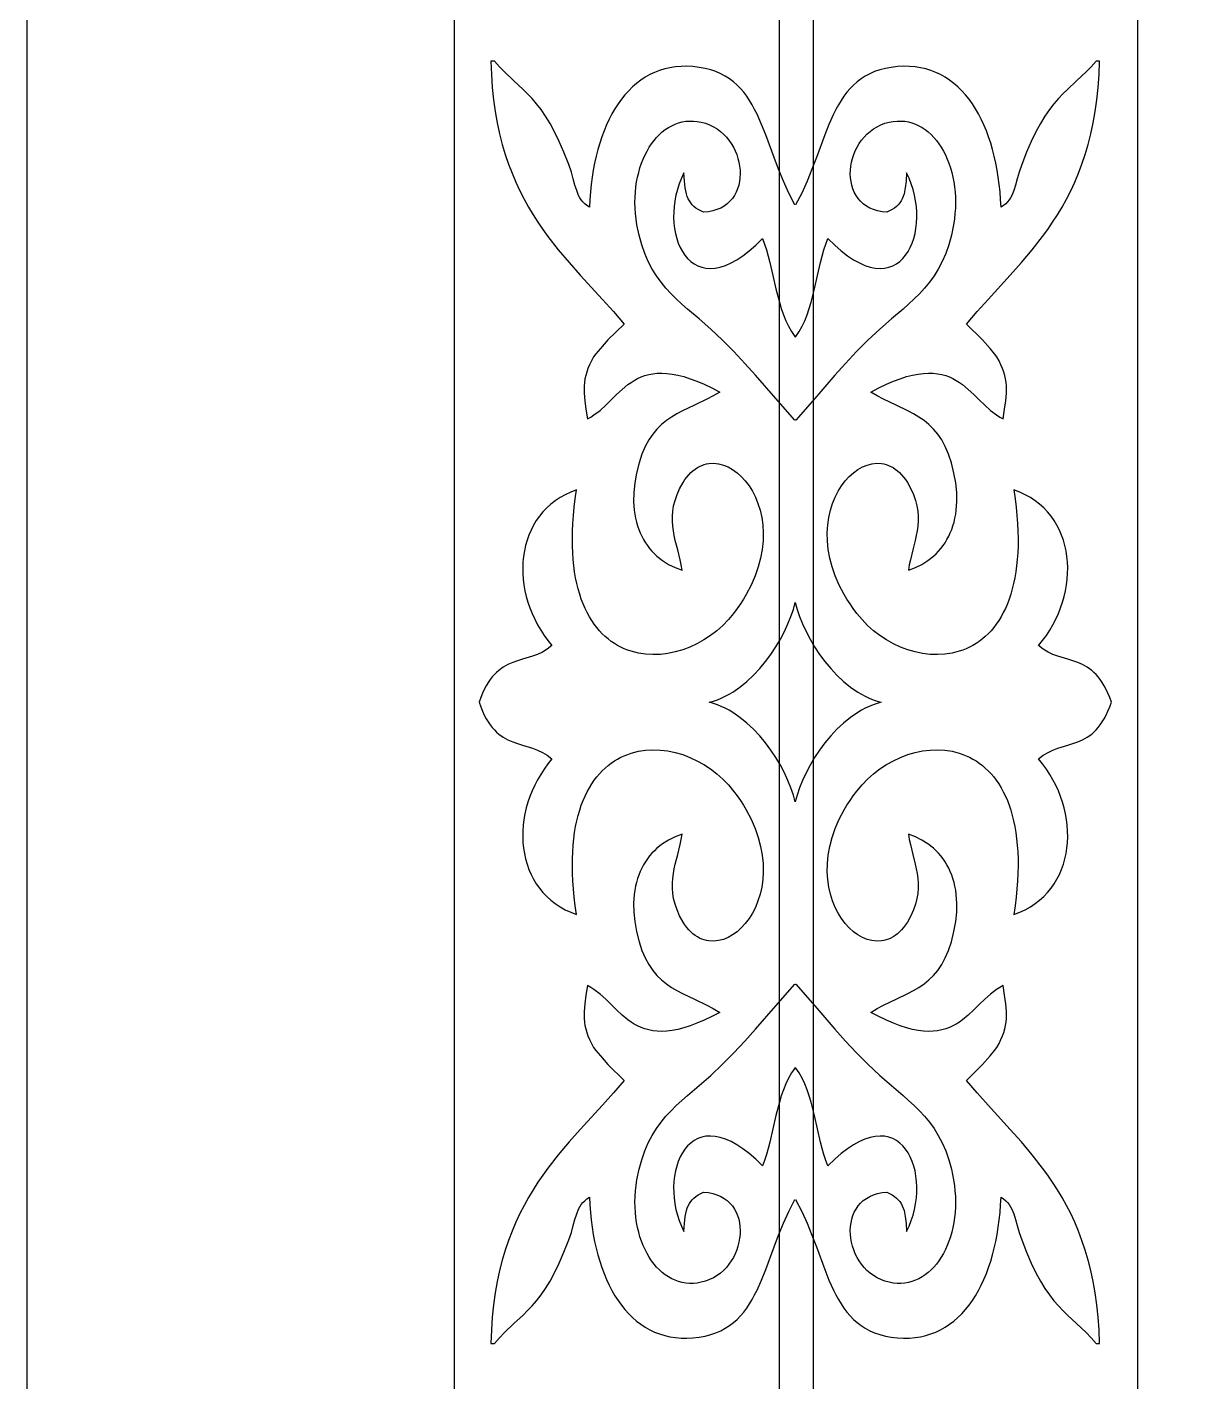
# Model space of a CAD drawing. Header units: metres. Extents: x -269 to 2726, y -36 to 1548.
# Drawn here: x 542.7 to 611, y 105.8 to 185 of the extents above; entities that cross this region are included whole.
import ezdxf

# ---------------------------------------------------------------- set-up
doc = ezdxf.new("R2010")
doc.units = ezdxf.units.M
doc.layers.add('Page1', color=7, linetype='CONTINUOUS')

msp = doc.modelspace()

# ---------------------------------------------------------------- linework, layer by layer
at = {"layer": 'Page1'}
for points in [[(542.713089, 554.020053), (712.713089, 554.020053), (712.713089, 54.020053), (542.713089, 54.020053), (542.713089, 554.020053)], [(586.713074, 79.02005), (567.713074, 79.02005), (567.713074, 212.02005), (567.713074, 212.02005), (586.713074, 212.02005), (586.713074, 79.02005)], [(607.713074, 79.02005), (607.713074, 212.02005), (607.713074, 212.02005), (588.713074, 212.02005), (588.713074, 79.02005), (607.713074, 79.02005)], [(606.160095, 145.52005), (606.062012, 145.79303), (605.959595, 146.043579), (605.853088, 146.272858), (605.742676, 146.48201), (605.62854, 146.672195), (605.510986, 146.844543), (605.390076, 147.000229), (605.266113, 147.140381), (605.139282, 147.266159), (605.009766, 147.378723), (604.74353, 147.568787), (604.469055, 147.719757), (604.188049, 147.840851), (603.902039, 147.941284), (603.612732, 148.030243), (603.030762, 148.210556), (602.741394, 148.320328), (602.455261, 148.45546), (602.174011, 148.625122), (601.899292, 148.838562), (601.899292, 148.838562), (602.135376, 149.129486), (602.354248, 149.429474), (602.555847, 149.737579), (602.740051, 150.052841), (602.906799, 150.374329), (603.055969, 150.70108), (603.187439, 151.03215), (603.301208, 151.366592), (603.397095, 151.703461), (603.475037, 152.041779), (603.534912, 152.38063), (603.57666, 152.719055), (603.60022, 153.056091), (603.605408, 153.390793), (603.592163, 153.722229), (603.560425, 154.049438), (603.510071, 154.371475), (603.440979, 154.687378), (603.353088, 154.996201), (603.246338, 155.297012), (603.120544, 155.588837), (602.975647, 155.870743), (602.811584, 156.141785), (602.628235, 156.401001), (602.425537, 156.647446), (602.203369, 156.880157), (601.961609, 157.098206), (601.700134, 157.300644), (601.418945, 157.486511), (601.11792, 157.654846), (600.796936, 157.804718), (600.455933, 157.935181), (600.455933, 157.935181), (600.529175, 157.4216), (600.588806, 156.924011), (600.635193, 156.442261), (600.668579, 155.976181), (600.689331, 155.52562), (600.697754, 155.090408), (600.694214, 154.67041), (600.679016, 154.265442), (600.652466, 153.875351), (600.614929, 153.5), (600.56665, 153.139206), (600.508057, 152.792831), (600.439453, 152.460709), (600.361084, 152.14267), (600.273376, 151.838577), (600.176636, 151.548248), (600.071106, 151.271561), (599.957214, 151.008316), (599.835205, 150.758377), (599.705444, 150.521576), (599.568298, 150.297775), (599.424011, 150.086792), (599.272949, 149.888489), (599.115479, 149.702698), (598.951843, 149.529266), (598.78241, 149.368011), (598.607483, 149.218811), (598.427429, 149.081497), (598.242615, 148.955887), (598.053223, 148.841858), (597.85968, 148.739227), (597.662292, 148.647842), (597.461426, 148.567551), (597.257324, 148.498184), (596.84082, 148.391632), (596.415527, 148.326904), (595.983887, 148.302734), (595.548645, 148.317871), (595.112305, 148.371048), (594.677612, 148.460999), (594.247009, 148.586456), (593.823181, 148.74617), (593.408691, 148.938843), (593.006226, 149.163239), (592.618347, 149.418091), (592.24762, 149.702118), (591.896667, 150.014069), (591.568176, 150.352661), (591.264648, 150.71666), (591.264648, 150.71666), (591.057861, 150.994278), (590.865723, 151.27121), (590.687988, 151.547241), (590.524353, 151.822128), (590.238037, 152.367691), (590.00415, 152.906143), (589.82019, 153.435745), (589.683655, 153.954742), (589.591919, 154.46138), (589.542542, 154.953934), (589.532837, 155.430649), (589.560425, 155.889771), (589.622559, 156.329575), (589.716919, 156.748291), (589.840759, 157.14418), (589.991638, 157.515503), (590.167053, 157.860519), (590.364319, 158.177475), (590.580994, 158.464615), (590.814514, 158.7202), (591.062378, 158.942505), (591.321899, 159.129745), (591.590698, 159.280212), (591.86615, 159.392136), (592.145691, 159.463776), (592.426758, 159.493378), (592.706909, 159.479218), (592.845825, 159.455185), (592.983521, 159.41954), (593.11969, 159.372086), (593.254089, 159.312592), (593.386292, 159.24086), (593.515991, 159.156647), (593.642944, 159.059738), (593.766785, 158.949936), (593.887146, 158.826996), (594.003845, 158.69072), (594.116394, 158.540863), (594.224609, 158.377243), (594.426636, 158.007782), (594.426636, 158.007782), (594.578308, 157.660233), (594.692993, 157.327393), (594.774048, 157.007523), (594.824768, 156.698883), (594.848511, 156.399765), (594.848572, 156.108414), (594.828308, 155.82309), (594.791077, 155.542068), (594.740112, 155.263611), (594.678833, 154.985977), (594.538452, 154.426239), (594.396545, 153.848969), (594.333374, 153.549423), (594.279724, 153.240295), (594.279724, 153.240295), (594.687256, 153.391846), (595.069275, 153.579727), (595.424011, 153.80307), (595.749878, 154.060989), (595.901489, 154.202621), (596.045227, 154.35257), (596.180908, 154.510712), (596.308289, 154.676941), (596.427185, 154.851151), (596.537415, 155.033218), (596.638733, 155.223038), (596.730957, 155.420486), (596.813782, 155.625488), (596.887146, 155.837891), (596.950745, 156.057602), (597.004395, 156.2845), (597.047913, 156.518494), (597.081055, 156.75946), (597.115356, 157.261871), (597.105591, 157.790833), (597.050232, 158.345474), (596.947449, 158.924881), (596.795654, 159.528198), (596.795654, 159.528198), (596.630066, 160.030533), (596.441589, 160.472946), (596.231323, 160.861298), (596.00061, 161.201462), (595.75061, 161.499298), (595.482483, 161.760681), (595.197571, 161.991501), (594.896973, 162.197601), (594.581909, 162.384857), (594.253723, 162.559158), (593.562439, 162.892319), (592.833008, 163.24408), (592.456909, 163.441605), (592.074951, 163.661377), (592.074951, 163.661377), (592.547241, 163.906158), (592.992676, 164.116959), (593.412415, 164.295288), (593.807678, 164.442657), (594.179688, 164.560562), (594.529663, 164.650482), (594.858765, 164.713959), (595.168213, 164.752441), (595.459229, 164.767471), (595.732971, 164.760529), (595.990662, 164.733124), (596.233521, 164.686752), (596.462769, 164.62291), (596.679504, 164.543091), (596.885071, 164.448822), (597.080566, 164.341568), (597.267212, 164.222855), (597.446228, 164.094177), (597.786194, 163.812927), (598.110046, 163.509796), (598.427368, 163.196808), (598.747864, 162.885956), (599.081055, 162.589249), (599.436646, 162.318665), (599.625793, 162.19693), (599.824219, 162.086227), (599.824219, 162.086227), (599.913513, 162.652924), (599.980469, 163.153656), (600.016968, 163.605179), (600.014893, 164.024261), (599.996826, 164.226868), (599.966064, 164.427643), (599.921631, 164.628677), (599.862488, 164.832077), (599.787537, 165.039932), (599.695923, 165.254333), (599.586487, 165.477371), (599.458252, 165.711151), (599.458252, 165.711151), (599.322205, 165.888062), (599.062256, 166.202423), (598.61853, 166.715576), (598.61853, 166.715576), (597.67511, 167.635742), (597.67511, 167.635742), (598.298523, 168.364929), (598.93927, 169.078888), (600.24231, 170.500748), (600.889404, 171.228439), (601.523438, 171.980515), (602.13678, 172.766876), (602.43335, 173.175995), (602.721863, 173.597397), (603.001404, 174.032333), (603.270996, 174.48201), (603.529785, 174.947693), (603.776672, 175.430603), (604.010803, 175.931976), (604.231262, 176.453064), (604.437012, 176.995102), (604.627136, 177.559311), (604.800659, 178.146942), (604.956665, 178.759232), (605.094238, 179.397415), (605.212341, 180.062729), (605.310059, 180.756409), (605.386475, 181.479706), (605.440613, 182.233841), (605.471497, 183.02005), (605.471497, 183.02005), (605.260559, 183.02005), (605.260559, 183.02005), (604.967224, 182.688629), (604.680847, 182.390289), (604.125488, 181.859146), (603.587463, 181.359192), (603.322693, 181.099854), (603.059631, 180.823029), (602.797363, 180.520279), (602.535034, 180.183197), (602.271729, 179.803329), (602.006531, 179.372284), (601.738647, 178.881592), (601.467163, 178.322861), (601.191223, 177.687637), (600.909851, 176.967499), (600.909851, 176.967499), (600.76001, 176.524445), (600.64502, 176.125595), (600.547363, 175.767487), (600.449463, 175.446671), (600.333679, 175.159714), (600.26355, 175.027847), (600.182434, 174.903137), (600.088013, 174.785172), (599.978149, 174.673523), (599.850586, 174.567734), (599.703186, 174.467392), (599.703186, 174.467392), (599.679382, 174.917938), (599.644592, 175.361282), (599.598877, 175.796875), (599.542358, 176.224213), (599.474915, 176.642761), (599.396667, 177.051971), (599.307617, 177.451355), (599.207825, 177.840347), (599.097229, 178.218445), (598.975952, 178.585098), (598.843933, 178.939819), (598.701294, 179.282043), (598.547974, 179.611267), (598.384094, 179.926941), (598.209595, 180.228561), (598.024536, 180.515579), (597.828918, 180.787491), (597.622803, 181.043762), (597.406189, 181.283844), (597.179138, 181.507233), (596.941711, 181.713409), (596.693787, 181.90181), (596.435547, 182.071945), (596.166931, 182.223282), (595.888, 182.35527), (595.598816, 182.467392), (595.299316, 182.559143), (594.989563, 182.629974), (594.669617, 182.679352), (594.339478, 182.706772), (593.999207, 182.7117), (593.648743, 182.693588), (593.648743, 182.693588), (593.278503, 182.650772), (592.931763, 182.586945), (592.607422, 182.502853), (592.30426, 182.399231), (592.021179, 182.276825), (591.756897, 182.136398), (591.510376, 181.978683), (591.280396, 181.804428), (591.065735, 181.614395), (590.865295, 181.409302), (590.677856, 181.189911), (590.502319, 180.95697), (590.337463, 180.711227), (590.182068, 180.453415), (590.035095, 180.184296), (589.895325, 179.904617), (589.632568, 179.316528), (589.384583, 178.695129), (588.895386, 177.376282), (588.635559, 176.690781), (588.352966, 175.99585), (588.038452, 175.29747), (587.682556, 174.601608), (587.682556, 174.601608), (587.660095, 174.641769), (587.637634, 174.601608), (587.637634, 174.601608), (587.281738, 175.29747), (586.967163, 175.99585), (586.684631, 176.690781), (586.424744, 177.376282), (585.935608, 178.695129), (585.687561, 179.316528), (585.424866, 179.904617), (585.285095, 180.184296), (585.138062, 180.453415), (584.982727, 180.711227), (584.817871, 180.95697), (584.642334, 181.189911), (584.454895, 181.409302), (584.254456, 181.614395), (584.039795, 181.804428), (583.809814, 181.978683), (583.563232, 182.136398), (583.299011, 182.276825), (583.01593, 182.399231), (582.712769, 182.502853), (582.388428, 182.586945), (582.041687, 182.650772), (581.671448, 182.693588), (581.671448, 182.693588), (581.320984, 182.7117), (580.980713, 182.706772), (580.650574, 182.679352), (580.330627, 182.629974), (580.020874, 182.559143), (579.721375, 182.467392), (579.432129, 182.35527), (579.153198, 182.223282), (578.884644, 182.071945), (578.626343, 181.90181), (578.378479, 181.713409), (578.140991, 181.507233), (577.91394, 181.283844), (577.697388, 181.043762), (577.491272, 180.787491), (577.295654, 180.515579), (577.110596, 180.228561), (576.936096, 179.926941), (576.772217, 179.611267), (576.618896, 179.282043), (576.476257, 178.939819), (576.344238, 178.585098), (576.222961, 178.218445), (576.112366, 177.840347), (576.012573, 177.451355), (575.923523, 177.051971), (575.845276, 176.642761), (575.777832, 176.224213), (575.721252, 175.796875), (575.675598, 175.361282), (575.640808, 174.917938), (575.616943, 174.467392), (575.616943, 174.467392), (575.469604, 174.567734), (575.342041, 174.673523), (575.232178, 174.785172), (575.137756, 174.903137), (575.05658, 175.027847), (574.986511, 175.159714), (574.870728, 175.446671), (574.772766, 175.767487), (574.67511, 176.125595), (574.560181, 176.524445), (574.410278, 176.967499), (574.410278, 176.967499), (574.128967, 177.687637), (573.852966, 178.322861), (573.581482, 178.881592), (573.313599, 179.372284), (573.048462, 179.803329), (572.785156, 180.183197), (572.522827, 180.520279), (572.260559, 180.823029), (571.997498, 181.099854), (571.732727, 181.359192), (571.194641, 181.859146), (570.639282, 182.390289), (570.352966, 182.688629), (570.059631, 183.02005), (570.059631, 183.02005), (569.848694, 183.02005), (569.848694, 183.02005), (569.879578, 182.233841), (569.933716, 181.479706), (570.010132, 180.756409), (570.107849, 180.062729), (570.225952, 179.397415), (570.363464, 178.759232), (570.519531, 178.146942), (570.693054, 177.559311), (570.883179, 176.995102), (571.088928, 176.453064), (571.309326, 175.931976), (571.543518, 175.430603), (571.790405, 174.947693), (572.049194, 174.48201), (572.318787, 174.032333), (572.598328, 173.597397), (572.886841, 173.175995), (573.183411, 172.766876), (573.796753, 171.980515), (574.430786, 171.228439), (575.077881, 170.500748), (576.38092, 169.078888), (577.021667, 168.364929), (577.645081, 167.635742), (577.645081, 167.635742), (576.70166, 166.715576), (576.70166, 166.715576), (576.257935, 166.202423), (575.997986, 165.888062), (575.861877, 165.711151), (575.861877, 165.711151), (575.733704, 165.477371), (575.624268, 165.254333), (575.532593, 165.039932), (575.457703, 164.832077), (575.39856, 164.628677), (575.354065, 164.427643), (575.323364, 164.226868), (575.305298, 164.024261), (575.303223, 163.605179), (575.339722, 163.153656), (575.406677, 162.652924), (575.495972, 162.086227), (575.495972, 162.086227), (575.694336, 162.19693), (575.883545, 162.318665), (576.239075, 162.589249), (576.572327, 162.885956), (576.892822, 163.196808), (577.210144, 163.509796), (577.533997, 163.812927), (577.873962, 164.094177), (578.052979, 164.222855), (578.239624, 164.341568), (578.43512, 164.448822), (578.640625, 164.543091), (578.857422, 164.62291), (579.086609, 164.686752), (579.329468, 164.733124), (579.587158, 164.760529), (579.860962, 164.767471), (580.151917, 164.752441), (580.461365, 164.713959), (580.790527, 164.650482), (581.140442, 164.560562), (581.512512, 164.442657), (581.907776, 164.295288), (582.327515, 164.116959), (582.772949, 163.906158), (583.245178, 163.661377), (583.245178, 163.661377), (582.86322, 163.441605), (582.487183, 163.24408), (581.75769, 162.892319), (581.066467, 162.559158), (580.73822, 162.384857), (580.423218, 162.197601), (580.12262, 161.991501), (579.837646, 161.760681), (579.56958, 161.499298), (579.31958, 161.201462), (579.088806, 160.861298), (578.878601, 160.472946), (578.690063, 160.030533), (578.524536, 159.528198), (578.524536, 159.528198), (578.372742, 158.924881), (578.269958, 158.345474), (578.214539, 157.790833), (578.204834, 157.261871), (578.239136, 156.75946), (578.272278, 156.518494), (578.315735, 156.2845), (578.369385, 156.057602), (578.433044, 155.837891), (578.506348, 155.625488), (578.589233, 155.420486), (578.681458, 155.223038), (578.782776, 155.033218), (578.893005, 154.851151), (579.011902, 154.676941), (579.139282, 154.510712), (579.274963, 154.35257), (579.418701, 154.202621), (579.570251, 154.060989), (579.896118, 153.80307), (580.250916, 153.579727), (580.632935, 153.391846), (581.040405, 153.240295), (581.040405, 153.240295), (580.986816, 153.549423), (580.923645, 153.848969), (580.781738, 154.426239), (580.641357, 154.985977), (580.580078, 155.263611), (580.529114, 155.542068), (580.491821, 155.82309), (580.471558, 156.108414), (580.47168, 156.399765), (580.495422, 156.698883), (580.546143, 157.007523), (580.627197, 157.327393), (580.741882, 157.660233), (580.893555, 158.007782), (580.893555, 158.007782), (581.09552, 158.377243), (581.203735, 158.540863), (581.316345, 158.69072), (581.432983, 158.826996), (581.553406, 158.949936), (581.677246, 159.059738), (581.804199, 159.156647), (581.933899, 159.24086), (582.066101, 159.312592), (582.200439, 159.372086), (582.33667, 159.41954), (582.474365, 159.455185), (582.613281, 159.479218), (582.893372, 159.493378), (583.1745, 159.463776), (583.454041, 159.392136), (583.729492, 159.280212), (583.99823, 159.129745), (584.257813, 158.942505), (584.505615, 158.7202), (584.739136, 158.464615), (584.955872, 158.177475), (585.153137, 157.860519), (585.328491, 157.515503), (585.479431, 157.14418), (585.603271, 156.748291), (585.697571, 156.329575), (585.759766, 155.889771), (585.787292, 155.430649), (585.777649, 154.953934), (585.72821, 154.46138), (585.636536, 153.954742), (585.499939, 153.435745), (585.31604, 152.906143), (585.082153, 152.367691), (584.795837, 151.822128), (584.632141, 151.547241), (584.454468, 151.27121), (584.262329, 150.994278), (584.055542, 150.71666), (584.055542, 150.71666), (583.752014, 150.352661), (583.423462, 150.014069), (583.072571, 149.702118), (582.701843, 149.418091), (582.313965, 149.163239), (581.911499, 148.938843), (581.497009, 148.74617), (581.073181, 148.586456), (580.642578, 148.460999), (580.207825, 148.371048), (579.771545, 148.317871), (579.336304, 148.302734), (578.904663, 148.326904), (578.479309, 148.391632), (578.062866, 148.498184), (577.858765, 148.567551), (577.657898, 148.647842), (577.46051, 148.739227), (577.266968, 148.841858), (577.077576, 148.955887), (576.8927, 149.081497), (576.712646, 149.218811), (576.537781, 149.368011), (576.368347, 149.529266), (576.204712, 149.702698), (576.047241, 149.888489), (575.896179, 150.086792), (575.751892, 150.297775), (575.614746, 150.521576), (575.484985, 150.758377), (575.362976, 151.008316), (575.249084, 151.271561), (575.143555, 151.548248), (575.046814, 151.838577), (574.959045, 152.14267), (574.880737, 152.460709), (574.812073, 152.792831), (574.753479, 153.139206), (574.705261, 153.5), (574.667725, 153.875351), (574.641174, 154.265442), (574.625977, 154.67041), (574.622375, 155.090408), (574.630859, 155.52562), (574.651611, 155.976181), (574.684998, 156.442261), (574.731323, 156.924011), (574.791016, 157.4216), (574.864258, 157.935181), (574.864258, 157.935181), (574.523193, 157.804718), (574.202209, 157.654846), (573.901184, 157.486511), (573.619995, 157.300644), (573.358582, 157.098206), (573.116821, 156.880157), (572.894653, 156.647446), (572.691895, 156.401001), (572.508606, 156.141785), (572.344543, 155.870743), (572.199646, 155.588837), (572.073853, 155.297012), (571.967102, 154.996201), (571.879211, 154.687378), (571.81012, 154.371475), (571.759766, 154.049438), (571.728027, 153.722229), (571.714783, 153.390793), (571.719971, 153.056091), (571.743469, 152.719055), (571.785217, 152.38063), (571.845154, 152.041779), (571.923096, 151.703461), (572.018982, 151.366592), (572.132751, 151.03215), (572.264221, 150.70108), (572.413391, 150.374329), (572.580139, 150.052841), (572.764343, 149.737579), (572.965942, 149.429474), (573.184814, 149.129486), (573.420837, 148.838562), (573.420837, 148.838562), (573.146118, 148.625122), (572.864929, 148.45546), (572.578796, 148.320328), (572.289429, 148.210556), (571.707458, 148.030243), (571.418152, 147.941284), (571.132141, 147.840851), (570.851135, 147.719757), (570.57666, 147.568787), (570.310425, 147.378723), (570.180908, 147.266159), (570.054077, 147.140381), (569.930115, 147.000229), (569.809204, 146.844543), (569.691589, 146.672195), (569.577515, 146.48201), (569.467102, 146.272858), (569.360596, 146.043579), (569.258179, 145.79303), (569.160095, 145.52005), (569.160095, 145.52005), (569.258179, 145.24707), (569.360596, 144.996521), (569.467102, 144.767242), (569.577515, 144.55809), (569.691589, 144.36792), (569.809204, 144.195572), (569.930115, 144.039886), (570.054077, 143.899734), (570.180908, 143.773941), (570.310425, 143.661392), (570.57666, 143.471329), (570.851135, 143.320358), (571.132141, 143.199249), (571.418152, 143.098831), (571.707458, 143.009872), (572.289429, 142.829544), (572.578796, 142.719772), (572.864929, 142.584656), (573.146118, 142.414978), (573.420837, 142.201553), (573.420837, 142.201553), (573.184814, 141.910629), (572.965942, 141.610641), (572.764343, 141.302536), (572.580139, 140.987259), (572.413391, 140.665771), (572.264221, 140.33902), (572.132751, 140.00795), (572.018982, 139.673508), (571.923096, 139.336655), (571.845154, 138.998322), (571.785217, 138.659485), (571.743469, 138.32106), (571.719971, 137.984024), (571.714783, 137.649307), (571.728027, 137.317871), (571.759766, 136.990662), (571.81012, 136.66864), (571.879211, 136.352737), (571.967102, 136.0439), (572.073853, 135.743103), (572.199646, 135.451263), (572.344543, 135.169357), (572.508606, 134.898315), (572.691895, 134.639114), (572.894653, 134.39267), (573.116821, 134.159943), (573.358582, 133.941895), (573.619995, 133.739471), (573.901184, 133.553604), (574.202209, 133.385254), (574.523193, 133.235382), (574.864258, 133.104919), (574.864258, 133.104919), (574.791016, 133.6185), (574.731323, 134.116089), (574.684998, 134.597839), (574.651611, 135.063919), (574.630859, 135.514496), (574.622375, 135.949692), (574.625977, 136.369705), (574.641174, 136.774673), (574.667725, 137.164749), (574.705261, 137.5401), (574.753479, 137.900894), (574.812073, 138.247269), (574.880737, 138.579391), (574.959045, 138.89743), (575.046814, 139.201523), (575.143555, 139.491852), (575.249084, 139.768555), (575.362976, 140.031799), (575.484985, 140.281738), (575.614746, 140.518524), (575.751892, 140.742325), (575.896179, 140.953308), (576.047241, 141.151611), (576.204712, 141.337402), (576.368347, 141.510849), (576.537781, 141.672089), (576.712646, 141.821289), (576.8927, 141.958618), (577.077576, 142.084213), (577.266968, 142.198257), (577.46051, 142.300888), (577.657898, 142.392273), (577.858765, 142.472565), (578.062866, 142.541916), (578.479309, 142.648483), (578.904663, 142.713211), (579.336304, 142.737366), (579.771545, 142.722229), (580.207825, 142.669052), (580.642578, 142.579102), (581.073181, 142.453644), (581.497009, 142.293945), (581.911499, 142.101257), (582.313965, 141.876862), (582.701843, 141.622025), (583.072571, 141.337997), (583.423462, 141.026047), (583.752014, 140.687439), (584.055542, 140.323441), (584.055542, 140.323441), (584.262329, 140.045822), (584.454468, 139.768906), (584.632141, 139.492874), (584.795837, 139.217972), (585.082153, 138.672409), (585.31604, 138.133957), (585.499939, 137.60437), (585.636536, 137.085373), (585.72821, 136.57872), (585.777649, 136.086166), (585.787292, 135.609467), (585.759766, 135.15033), (585.697571, 134.710541), (585.603271, 134.291824), (585.479431, 133.89592), (585.328491, 133.524597), (585.153137, 133.179581), (584.955872, 132.86264), (584.739136, 132.5755), (584.505615, 132.319901), (584.257813, 132.09761), (583.99823, 131.910355), (583.729492, 131.759903), (583.454041, 131.64798), (583.1745, 131.57634), (582.893372, 131.546722), (582.613281, 131.560883), (582.474365, 131.58493), (582.33667, 131.62056), (582.200439, 131.668015), (582.066101, 131.727509), (581.933899, 131.799255), (581.804199, 131.883469), (581.677246, 131.980362), (581.553406, 132.090179), (581.432983, 132.21312), (581.316345, 132.349396), (581.203735, 132.499237), (581.09552, 132.662857), (580.893555, 133.032318), (580.893555, 133.032318), (580.741882, 133.379883), (580.627197, 133.712723), (580.546143, 134.032593), (580.495422, 134.341217), (580.47168, 134.640335), (580.471558, 134.931686), (580.491821, 135.21701), (580.529114, 135.498032), (580.580078, 135.776505), (580.641357, 136.054138), (580.781738, 136.613876), (580.923645, 137.191132), (580.986816, 137.490677), (581.040405, 137.79982), (581.040405, 137.79982), (580.632935, 137.64827), (580.250916, 137.460373), (579.896118, 137.23703), (579.570251, 136.979126), (579.418701, 136.837479), (579.274963, 136.687531), (579.139282, 136.529388), (579.011902, 136.363159), (578.893005, 136.188965), (578.782776, 136.006897), (578.681458, 135.817078), (578.589233, 135.619614), (578.506348, 135.414627), (578.433044, 135.202225), (578.369385, 134.982513), (578.315735, 134.7556), (578.272278, 134.521606), (578.239136, 134.28064), (578.204834, 133.778229), (578.214539, 133.249268), (578.269958, 132.694626), (578.372742, 132.115219), (578.524536, 131.511917), (578.524536, 131.511917), (578.690063, 131.009567), (578.878601, 130.567154), (579.088806, 130.178802), (579.31958, 129.838654), (579.56958, 129.540802), (579.837646, 129.279419), (580.12262, 129.048615), (580.423218, 128.842514), (580.73822, 128.655243), (581.066467, 128.480957), (581.75769, 128.147781), (582.487183, 127.796028), (582.86322, 127.598511), (583.245178, 127.378731), (583.245178, 127.378731), (582.772949, 127.133957), (582.327515, 126.923149), (581.907776, 126.74482), (581.512512, 126.59745), (581.140442, 126.479553), (580.790527, 126.389618), (580.461365, 126.326157), (580.151917, 126.287659), (579.860962, 126.272636), (579.587158, 126.279572), (579.329468, 126.306984), (579.086609, 126.353355), (578.857422, 126.417198), (578.640625, 126.497009), (578.43512, 126.591293), (578.239624, 126.698532), (578.052979, 126.817245), (577.873962, 126.945923), (577.533997, 127.22718), (577.210144, 127.530304), (576.892822, 127.843292), (576.572327, 128.154144), (576.239075, 128.450867), (575.883545, 128.721451), (575.694336, 128.843185), (575.495972, 128.953888), (575.495972, 128.953888), (575.406677, 128.387192), (575.339722, 127.886459), (575.303223, 127.434929), (575.305298, 127.015854), (575.323364, 126.813248), (575.354065, 126.612473), (575.39856, 126.41143), (575.457703, 126.208031), (575.532593, 126.000175), (575.624268, 125.785774), (575.733704, 125.562729), (575.861877, 125.328949), (575.861877, 125.328949), (575.997986, 125.152046), (576.257935, 124.837677), (576.70166, 124.324532), (576.70166, 124.324532), (577.645081, 123.404366), (577.645081, 123.404366), (577.021667, 122.675186), (576.38092, 121.96122), (575.077881, 120.539368), (574.430786, 119.811668), (573.796753, 119.059593), (573.183411, 118.273239), (572.886841, 117.864113), (572.598328, 117.442703), (572.318787, 117.007782), (572.049194, 116.558098), (571.790405, 116.092415), (571.543518, 115.609505), (571.309326, 115.108131), (571.088928, 114.587044), (570.883179, 114.045013), (570.693054, 113.480797), (570.519531, 112.893166), (570.363464, 112.280876), (570.225952, 111.642693), (570.107849, 110.977379), (570.010132, 110.283699), (569.933716, 109.560402), (569.879578, 108.806267), (569.848694, 108.02005), (569.848694, 108.02005), (570.059631, 108.02005), (570.059631, 108.02005), (570.352966, 108.351479), (570.639282, 108.649818), (571.194641, 109.180962), (571.732727, 109.680908), (571.997498, 109.940254), (572.260559, 110.217087), (572.522827, 110.519829), (572.785156, 110.856911), (573.048462, 111.236771), (573.313599, 111.667824), (573.581482, 112.158508), (573.852966, 112.717247), (574.128967, 113.35247), (574.410278, 114.072609), (574.410278, 114.072609), (574.560181, 114.515656), (574.67511, 114.914513), (574.772766, 115.272621), (574.870728, 115.59343), (574.986511, 115.880394), (575.05658, 116.012268), (575.137756, 116.136963), (575.232178, 116.254929), (575.342041, 116.366592), (575.469604, 116.472382), (575.616943, 116.572723), (575.616943, 116.572723), (575.640808, 116.122169), (575.675598, 115.678825), (575.721252, 115.243225), (575.777832, 114.815895), (575.845276, 114.397354), (575.923523, 113.988136), (576.012573, 113.58876), (576.112366, 113.199768), (576.222961, 112.821671), (576.344238, 112.455002), (576.476257, 112.100296), (576.618896, 111.758064), (576.772217, 111.428848), (576.936096, 111.113167), (577.110596, 110.811554), (577.295654, 110.524529), (577.491272, 110.252617), (577.697388, 109.996353), (577.91394, 109.756264), (578.140991, 109.532867), (578.378479, 109.326706), (578.626343, 109.13829), (578.884644, 108.968155), (579.153198, 108.816833), (579.432129, 108.684837), (579.721375, 108.572708), (580.020874, 108.480965), (580.330627, 108.410133), (580.650574, 108.360748), (580.980713, 108.333336), (581.320984, 108.328415), (581.671448, 108.346512), (581.671448, 108.346512), (582.041687, 108.389328), (582.388428, 108.453156), (582.712769, 108.537254), (583.01593, 108.640877), (583.299011, 108.763275), (583.563232, 108.903709), (583.809814, 109.061424), (584.039795, 109.235672), (584.254456, 109.42572), (584.454895, 109.630806), (584.642334, 109.850197), (584.817871, 110.083138), (584.982727, 110.328888), (585.138062, 110.586693), (585.285095, 110.855812), (585.424866, 111.135498), (585.687561, 111.723587), (585.935608, 112.344986), (586.424744, 113.663826), (586.684631, 114.349327), (586.967163, 115.04425), (587.281738, 115.742638), (587.637634, 116.438499), (587.637634, 116.438499), (587.660095, 116.398331), (587.682556, 116.438499), (587.682556, 116.438499), (588.038452, 115.742638), (588.352966, 115.04425), (588.635559, 114.349327), (588.895386, 113.663826), (589.384583, 112.344986), (589.632568, 111.723587), (589.895325, 111.135498), (590.035095, 110.855812), (590.182068, 110.586693), (590.337463, 110.328888), (590.502319, 110.083138), (590.677856, 109.850197), (590.865295, 109.630806), (591.065735, 109.42572), (591.280396, 109.235672), (591.510376, 109.061424), (591.756897, 108.903709), (592.021179, 108.763275), (592.30426, 108.640877), (592.607422, 108.537254), (592.931763, 108.453156), (593.278503, 108.389328), (593.648743, 108.346512), (593.648743, 108.346512), (593.999207, 108.328415), (594.339478, 108.333336), (594.669617, 108.360748), (594.989563, 108.410133), (595.299316, 108.480965), (595.598816, 108.572708), (595.888, 108.684837), (596.166931, 108.816833), (596.435547, 108.968155), (596.693787, 109.13829), (596.941711, 109.326706), (597.179138, 109.532867), (597.406189, 109.756264), (597.622803, 109.996353), (597.828918, 110.252617), (598.024536, 110.524529), (598.209595, 110.811554), (598.384094, 111.113167), (598.547974, 111.428848), (598.701294, 111.758064), (598.843933, 112.100296), (598.975952, 112.455002), (599.097229, 112.821671), (599.207825, 113.199768), (599.307617, 113.58876), (599.396667, 113.988136), (599.474915, 114.397354), (599.542358, 114.815895), (599.598877, 115.243225), (599.644592, 115.678825), (599.679382, 116.122169), (599.703186, 116.572723), (599.703186, 116.572723), (599.850586, 116.472382), (599.978149, 116.366592), (600.088013, 116.254929), (600.182434, 116.136963), (600.26355, 116.012268), (600.333679, 115.880394), (600.449463, 115.59343), (600.547363, 115.272621), (600.64502, 114.914513), (600.76001, 114.515656), (600.909851, 114.072609), (600.909851, 114.072609), (601.191223, 113.35247), (601.467163, 112.717247), (601.738647, 112.158508), (602.006531, 111.667824), (602.271729, 111.236771), (602.535034, 110.856911), (602.797363, 110.519829), (603.059631, 110.217087), (603.322693, 109.940254), (603.587463, 109.680908), (604.125488, 109.180962), (604.680847, 108.649818), (604.967224, 108.351479), (605.260559, 108.02005), (605.260559, 108.02005), (605.471497, 108.02005), (605.471497, 108.02005), (605.440613, 108.806267), (605.386475, 109.560402), (605.310059, 110.283699), (605.212341, 110.977379), (605.094238, 111.642693), (604.956665, 112.280876), (604.800659, 112.893166), (604.627136, 113.480797), (604.437012, 114.045013), (604.231262, 114.587044), (604.010803, 115.108131), (603.776672, 115.609505), (603.529785, 116.092415), (603.270996, 116.558098), (603.001404, 117.007782), (602.721863, 117.442703), (602.43335, 117.864113), (602.13678, 118.273239), (601.523438, 119.059593), (600.889404, 119.811668), (600.24231, 120.539368), (598.93927, 121.96122), (598.298523, 122.675186), (597.67511, 123.404366), (597.67511, 123.404366), (598.61853, 124.324532), (598.61853, 124.324532), (599.062256, 124.837677), (599.322205, 125.152046), (599.458252, 125.328949), (599.458252, 125.328949), (599.586487, 125.562729), (599.695923, 125.785774), (599.787537, 126.000175), (599.862488, 126.208031), (599.921631, 126.41143), (599.966064, 126.612473), (599.996826, 126.813248), (600.014893, 127.015854), (600.016968, 127.434929), (599.980469, 127.886459), (599.913513, 128.387192), (599.824219, 128.953888), (599.824219, 128.953888), (599.625793, 128.843185), (599.436646, 128.721451), (599.081055, 128.450867), (598.747864, 128.154144), (598.427368, 127.843292), (598.110046, 127.530304), (597.786194, 127.22718), (597.446228, 126.945923), (597.267212, 126.817245), (597.080566, 126.698532), (596.885071, 126.591293), (596.679504, 126.497009), (596.462769, 126.417198), (596.233521, 126.353355), (595.990662, 126.306984), (595.732971, 126.279572), (595.459229, 126.272636), (595.168213, 126.287659), (594.858765, 126.326157), (594.529663, 126.389618), (594.179688, 126.479553), (593.807678, 126.59745), (593.412415, 126.74482), (592.992676, 126.923149), (592.547241, 127.133957), (592.074951, 127.378731), (592.074951, 127.378731), (592.456909, 127.598511), (592.833008, 127.796028), (593.562439, 128.147781), (594.253723, 128.480957), (594.581909, 128.655243), (594.896973, 128.842514), (595.197571, 129.048615), (595.482483, 129.279419), (595.75061, 129.540802), (596.00061, 129.838654), (596.231323, 130.178802), (596.441589, 130.567154), (596.630066, 131.009567), (596.795654, 131.511917), (596.795654, 131.511917), (596.947449, 132.115219), (597.050232, 132.694626), (597.105591, 133.249268), (597.115356, 133.778229), (597.081055, 134.28064), (597.047913, 134.521606), (597.004395, 134.7556), (596.950745, 134.982513), (596.887146, 135.202225), (596.813782, 135.414627), (596.730957, 135.619614), (596.638733, 135.817078), (596.537415, 136.006897), (596.427185, 136.188965), (596.308289, 136.363159), (596.180908, 136.529388), (596.045227, 136.687531), (595.901489, 136.837479), (595.749878, 136.979126), (595.424011, 137.23703), (595.069275, 137.460373), (594.687256, 137.64827), (594.279724, 137.79982), (594.279724, 137.79982), (594.333374, 137.490677), (594.396545, 137.191132), (594.538452, 136.613876), (594.678833, 136.054138), (594.740112, 135.776505), (594.791077, 135.498032), (594.828308, 135.21701), (594.848572, 134.931686), (594.848511, 134.640335), (594.824768, 134.341217), (594.774048, 134.032593), (594.692993, 133.712723), (594.578308, 133.379883), (594.426636, 133.032318), (594.426636, 133.032318), (594.224609, 132.662857), (594.116394, 132.499237), (594.003845, 132.349396), (593.887146, 132.21312), (593.766785, 132.090179), (593.642944, 131.980362), (593.515991, 131.883469), (593.386292, 131.799255), (593.254089, 131.727509), (593.11969, 131.668015), (592.983521, 131.62056), (592.845825, 131.58493), (592.706909, 131.560883), (592.426758, 131.546722), (592.145691, 131.57634), (591.86615, 131.64798), (591.590698, 131.759903), (591.321899, 131.910355), (591.062378, 132.09761), (590.814514, 132.319901), (590.580994, 132.5755), (590.364319, 132.86264), (590.167053, 133.179581), (589.991638, 133.524597), (589.840759, 133.89592), (589.716919, 134.291824), (589.622559, 134.710541), (589.560425, 135.15033), (589.532837, 135.609467), (589.542542, 136.086166), (589.591919, 136.57872), (589.683655, 137.085373), (589.82019, 137.60437), (590.00415, 138.133957), (590.238037, 138.672409), (590.524353, 139.217972), (590.687988, 139.492874), (590.865723, 139.768906), (591.057861, 140.045822), (591.264648, 140.323441), (591.264648, 140.323441), (591.568176, 140.687439), (591.896667, 141.026047), (592.24762, 141.337997), (592.618347, 141.622025), (593.006226, 141.876862), (593.408691, 142.101257), (593.823181, 142.293945), (594.247009, 142.453644), (594.677612, 142.579102), (595.112305, 142.669052), (595.548645, 142.722229), (595.983887, 142.737366), (596.415527, 142.713211), (596.84082, 142.648483), (597.257324, 142.541916), (597.461426, 142.472565), (597.662292, 142.392273), (597.85968, 142.300888), (598.053223, 142.198257), (598.242615, 142.084213), (598.427429, 141.958618), (598.607483, 141.821289), (598.78241, 141.672089), (598.951843, 141.510849), (599.115479, 141.337402), (599.272949, 141.151611), (599.424011, 140.953308), (599.568298, 140.742325), (599.705444, 140.518524), (599.835205, 140.281738), (599.957214, 140.031799), (600.071106, 139.768555), (600.176636, 139.491852), (600.273376, 139.201523), (600.361084, 138.89743), (600.439453, 138.579391), (600.508057, 138.247269), (600.56665, 137.900894), (600.614929, 137.5401), (600.652466, 137.164749), (600.679016, 136.774673), (600.694214, 136.369705), (600.697754, 135.949692), (600.689331, 135.514496), (600.668579, 135.063919), (600.635193, 134.597839), (600.588806, 134.116089), (600.529175, 133.6185), (600.455933, 133.104919), (600.455933, 133.104919), (600.796936, 133.235382), (601.11792, 133.385254), (601.418945, 133.553604), (601.700134, 133.739471), (601.961609, 133.941895), (602.203369, 134.159943), (602.425537, 134.39267), (602.628235, 134.639114), (602.811584, 134.898315), (602.975647, 135.169357), (603.120544, 135.451263), (603.246338, 135.743103), (603.353088, 136.0439), (603.440979, 136.352737), (603.510071, 136.66864), (603.560425, 136.990662), (603.592163, 137.317871), (603.605408, 137.649307), (603.60022, 137.984024), (603.57666, 138.32106), (603.534912, 138.659485), (603.475037, 138.998322), (603.397095, 139.336655), (603.301208, 139.673508), (603.187439, 140.00795), (603.055969, 140.33902), (602.906799, 140.665771), (602.740051, 140.987259), (602.555847, 141.302536), (602.354248, 141.610641), (602.135376, 141.910629), (601.899292, 142.201553), (601.899292, 142.201553), (602.174011, 142.414978), (602.455261, 142.584656), (602.741394, 142.719772), (603.030762, 142.829544), (603.612732, 143.009872), (603.902039, 143.098831), (604.188049, 143.199249), (604.469055, 143.320358), (604.74353, 143.471329), (605.009766, 143.661392), (605.139282, 143.773941), (605.266113, 143.899734), (605.390076, 144.039886), (605.510986, 144.195572), (605.62854, 144.36792), (605.742676, 144.55809), (605.853088, 144.767242), (605.959595, 144.996521), (606.062012, 145.24707), (606.160095, 145.52005)], [(589.573669, 172.635544), (589.96936, 172.249481), (590.351379, 171.916153), (590.719421, 171.633545), (591.073242, 171.399658), (591.412659, 171.212479), (591.737305, 171.069992), (592.047058, 170.970215), (592.341553, 170.911102), (592.620605, 170.890686), (592.88385, 170.906921), (593.131165, 170.957809), (593.362244, 171.041367), (593.576782, 171.155548), (593.774536, 171.29837), (593.955322, 171.467819), (594.118835, 171.661865), (594.264832, 171.87854), (594.393005, 172.115814), (594.503174, 172.371658), (594.595032, 172.644104), (594.668335, 172.931122), (594.722839, 173.230698), (594.75824, 173.540833), (594.774353, 173.859512), (594.770874, 174.184738), (594.74762, 174.514481), (594.704224, 174.846756), (594.640442, 175.17955), (594.556091, 175.510849), (594.450928, 175.838638), (594.324585, 176.160919), (594.176941, 176.475693), (594.176941, 176.475693), (594.143372, 175.999741), (594.095276, 175.595703), (594.024109, 175.254517), (593.977234, 175.10466), (593.921387, 174.967117), (593.855591, 174.840759), (593.778625, 174.724457), (593.689575, 174.617065), (593.58728, 174.517456), (593.470703, 174.4245), (593.338867, 174.337067), (593.024841, 174.17424), (593.024841, 174.17424), (592.74231, 174.202225), (592.480774, 174.254074), (592.240173, 174.328262), (592.020081, 174.423294), (591.820313, 174.537659), (591.640625, 174.669861), (591.480713, 174.81839), (591.340393, 174.981766), (591.219299, 175.158463), (591.117249, 175.346985), (591.033936, 175.545837), (590.969116, 175.75351), (590.922546, 175.968506), (590.893921, 176.189316), (590.883057, 176.414444), (590.889648, 176.642395), (590.913391, 176.871643), (590.954102, 177.100708), (591.011475, 177.328064), (591.085266, 177.552246), (591.175232, 177.771713), (591.281067, 177.984985), (591.402527, 178.190552), (591.539429, 178.386917), (591.691406, 178.572571), (591.858215, 178.746017), (592.039612, 178.905762), (592.235352, 179.050278), (592.44519, 179.178085), (592.668823, 179.287674), (592.906006, 179.377533), (593.156494, 179.446167), (593.156494, 179.446167), (593.389648, 179.488327), (593.618652, 179.509933), (593.843201, 179.511536), (594.062988, 179.493744), (594.277588, 179.457108), (594.486755, 179.402206), (594.690186, 179.32962), (594.887451, 179.239929), (595.078247, 179.133713), (595.262268, 179.01152), (595.439148, 178.873947), (595.608643, 178.721558), (595.770325, 178.554932), (595.923889, 178.374649), (596.069031, 178.181274), (596.205383, 177.975388), (596.332642, 177.757568), (596.450439, 177.528397), (596.558472, 177.288422), (596.656433, 177.038239), (596.743896, 176.778427), (596.820679, 176.509552), (596.886292, 176.232178), (596.940552, 175.946899), (596.983032, 175.654282), (597.013367, 175.354904), (597.031372, 175.049347), (597.03656, 174.738159), (597.028687, 174.421936), (597.007385, 174.101257), (596.972351, 173.776688), (596.923218, 173.448807), (596.923218, 173.448807), (596.798767, 172.836563), (596.645142, 172.275375), (596.464539, 171.760925), (596.258911, 171.288864), (596.030457, 170.854843), (595.78125, 170.454498), (595.513306, 170.083511), (595.22876, 169.737534), (594.929688, 169.412186), (594.618164, 169.103165), (594.296326, 168.806091), (593.966248, 168.516632), (593.289612, 167.943192), (592.604919, 167.348038), (592.604919, 167.348038), (591.91272, 166.696655), (591.245422, 166.023392), (590.601563, 165.336945), (589.979919, 164.64595), (588.797424, 163.285095), (587.68689, 162.010239), (587.68689, 162.010239), (587.660095, 162.033859), (587.633301, 162.010239), (587.633301, 162.010239), (586.522705, 163.285095), (585.340271, 164.64595), (584.718567, 165.336945), (584.074768, 166.023392), (583.407471, 166.696655), (582.71521, 167.348038), (582.71521, 167.348038), (582.030579, 167.943192), (581.353943, 168.516632), (581.023865, 168.806091), (580.702026, 169.103165), (580.390503, 169.412186), (580.091431, 169.737534), (579.806885, 170.083511), (579.53894, 170.454498), (579.289734, 170.854843), (579.061218, 171.288864), (578.855652, 171.760925), (578.674988, 172.275375), (578.521423, 172.836563), (578.396973, 173.448807), (578.396973, 173.448807), (578.347839, 173.776688), (578.312805, 174.101257), (578.291504, 174.421936), (578.28363, 174.738159), (578.288818, 175.049347), (578.306763, 175.354904), (578.337158, 175.654282), (578.379639, 175.946899), (578.433838, 176.232178), (578.499512, 176.509552), (578.576233, 176.778427), (578.663757, 177.038239), (578.761719, 177.288422), (578.869751, 177.528397), (578.987549, 177.757568), (579.114807, 177.975388), (579.25116, 178.181274), (579.396301, 178.374649), (579.549866, 178.554932), (579.711548, 178.721558), (579.880981, 178.873947), (580.057922, 179.01152), (580.241943, 179.133713), (580.432739, 179.239929), (580.630005, 179.32962), (580.833374, 179.402206), (581.042542, 179.457108), (581.257202, 179.493744), (581.476929, 179.511536), (581.701477, 179.509933), (581.930542, 179.488327), (582.163696, 179.446167), (582.163696, 179.446167), (582.414185, 179.377533), (582.651367, 179.287674), (582.875, 179.178085), (583.084778, 179.050278), (583.280579, 178.905762), (583.461975, 178.746017), (583.628784, 178.572571), (583.780762, 178.386917), (583.917603, 178.190552), (584.039124, 177.984985), (584.144958, 177.771713), (584.234924, 177.552246), (584.308716, 177.328064), (584.366089, 177.100708), (584.406799, 176.871643), (584.430542, 176.642395), (584.437134, 176.414444), (584.426208, 176.189316), (584.397644, 175.968506), (584.351074, 175.75351), (584.286255, 175.545837), (584.202942, 175.346985), (584.100891, 175.158463), (583.979797, 174.981766), (583.839417, 174.81839), (583.679565, 174.669861), (583.499817, 174.537659), (583.30011, 174.423294), (583.080017, 174.328262), (582.839355, 174.254074), (582.577881, 174.202225), (582.295288, 174.17424), (582.295288, 174.17424), (581.981323, 174.337067), (581.849426, 174.4245), (581.73291, 174.517456), (581.630615, 174.617065), (581.541565, 174.724457), (581.4646, 174.840759), (581.398743, 174.967117), (581.342896, 175.10466), (581.296021, 175.254517), (581.224915, 175.595703), (581.176819, 175.999741), (581.14325, 176.475693), (581.14325, 176.475693), (580.995544, 176.160919), (580.869263, 175.838638), (580.764038, 175.510849), (580.679688, 175.17955), (580.615967, 174.846756), (580.572571, 174.514481), (580.549255, 174.184738), (580.545776, 173.859512), (580.56189, 173.540833), (580.597351, 173.230698), (580.651855, 172.931122), (580.725159, 172.644104), (580.817017, 172.371658), (580.927185, 172.115814), (581.055359, 171.87854), (581.201355, 171.661865), (581.364807, 171.467819), (581.545593, 171.29837), (581.743408, 171.155548), (581.957947, 171.041367), (582.189026, 170.957809), (582.436279, 170.906921), (582.699585, 170.890686), (582.978638, 170.911102), (583.273132, 170.970215), (583.582825, 171.069992), (583.907532, 171.212479), (584.246948, 171.399658), (584.600769, 171.633545), (584.968811, 171.916153), (585.35083, 172.249481), (585.74646, 172.635544), (585.74646, 172.635544), (585.870544, 172.313873), (585.982361, 171.972656), (586.084473, 171.615082), (586.179199, 171.244293), (586.356567, 170.475739), (586.533875, 169.692276), (586.730652, 168.91922), (586.842468, 168.544495), (586.966492, 168.181854), (587.105164, 167.834442), (587.260864, 167.505447), (587.436096, 167.198029), (587.633301, 166.915329), (587.633301, 166.915329), (587.660095, 166.879959), (587.68689, 166.915329), (587.68689, 166.915329), (587.884094, 167.198029), (588.059326, 167.505447), (588.215027, 167.834442), (588.353638, 168.181854), (588.477661, 168.544495), (588.589478, 168.91922), (588.786316, 169.692276), (588.963623, 170.475739), (589.14093, 171.244293), (589.235718, 171.615082), (589.33783, 171.972656), (589.449646, 172.313873), (589.573669, 172.635544)], [(587.660089, 151.349995), (587.768533, 150.949416), (587.910803, 150.529513), (588.085532, 150.09546), (588.291352, 149.652433), (588.526899, 149.205608), (588.790804, 148.760161), (589.081701, 148.321266), (589.398224, 147.8941), (589.739005, 147.483837), (590.102679, 147.095654), (590.487877, 146.734726), (590.893234, 146.406229), (591.317383, 146.115337), (591.536077, 145.985611), (591.758957, 145.867228), (591.985851, 145.760833), (592.21659, 145.667075), (592.451001, 145.5866), (592.688914, 145.520055), (592.688914, 145.520055), (592.451001, 145.453509), (592.21659, 145.373034), (591.985851, 145.279275), (591.758957, 145.172881), (591.536077, 145.054497), (591.317383, 144.92477), (590.893234, 144.633878), (590.487877, 144.305381), (590.102679, 143.944452), (589.739005, 143.556269), (589.398224, 143.146007), (589.081701, 142.718841), (588.790804, 142.279946), (588.526899, 141.834499), (588.291352, 141.387674), (588.085532, 140.944648), (587.910803, 140.510596), (587.768533, 140.090693), (587.660089, 139.690115), (587.660089, 139.690115), (587.551645, 140.090693), (587.409375, 140.510596), (587.234646, 140.944648), (587.028825, 141.387674), (586.793278, 141.834499), (586.529373, 142.279946), (586.238475, 142.718841), (585.921952, 143.146007), (585.581171, 143.556269), (585.217497, 143.944452), (584.832298, 144.305381), (584.426941, 144.633878), (584.002792, 144.92477), (583.784098, 145.054497), (583.561218, 145.172881), (583.334323, 145.279275), (583.103585, 145.373034), (582.869174, 145.453509), (582.631261, 145.520055), (582.631261, 145.520055), (582.869174, 145.5866), (583.103585, 145.667075), (583.334323, 145.760833), (583.561218, 145.867228), (583.784098, 145.985611), (584.002792, 146.115337), (584.426941, 146.406229), (584.832298, 146.734726), (585.217497, 147.095654), (585.581171, 147.483837), (585.921952, 147.8941), (586.238475, 148.321266), (586.529373, 148.760161), (586.793278, 149.205608), (587.028825, 149.652433), (587.234646, 150.09546), (587.409375, 150.529513), (587.551645, 150.949416), (587.660089, 151.349995)], [(585.74646, 118.404564), (585.35083, 118.790634), (584.968811, 119.123962), (584.600769, 119.40657), (584.246948, 119.640457), (583.907532, 119.827637), (583.582825, 119.970108), (583.273132, 120.069901), (582.978638, 120.128998), (582.699585, 120.149429), (582.436279, 120.133194), (582.189026, 120.082291), (581.957947, 119.998749), (581.743408, 119.88456), (581.545593, 119.741737), (581.364807, 119.572296), (581.201355, 119.378235), (581.055359, 119.161568), (580.927185, 118.924301), (580.817017, 118.668442), (580.725159, 118.396004), (580.651855, 118.108994), (580.597351, 117.809418), (580.56189, 117.499283), (580.545776, 117.180595), (580.549255, 116.855377), (580.572571, 116.525627), (580.615967, 116.193344), (580.679688, 115.860558), (580.764038, 115.529259), (580.869263, 115.201469), (580.995544, 114.879181), (581.14325, 114.564423), (581.14325, 114.564423), (581.176819, 115.040367), (581.224915, 115.444405), (581.296021, 115.785591), (581.342896, 115.935448), (581.398743, 116.07299), (581.4646, 116.199348), (581.541565, 116.315659), (581.630615, 116.42305), (581.73291, 116.522652), (581.849426, 116.615608), (581.981323, 116.703041), (582.295288, 116.865875), (582.295288, 116.865875), (582.577881, 116.837875), (582.839355, 116.786034), (583.080017, 116.711845), (583.30011, 116.616821), (583.499817, 116.502457), (583.679565, 116.370255), (583.839417, 116.22171), (583.979797, 116.058342), (584.100891, 115.881645), (584.202942, 115.693123), (584.286255, 115.49427), (584.351074, 115.286598), (584.397644, 115.071602), (584.426208, 114.850792), (584.437134, 114.625664), (584.430542, 114.39772), (584.406799, 114.168472), (584.366089, 113.939407), (584.308716, 113.712044), (584.234924, 113.487869), (584.144958, 113.268394), (584.039124, 113.055122), (583.917603, 112.849556), (583.780762, 112.653191), (583.628784, 112.467529), (583.461975, 112.294083), (583.280579, 112.134346), (583.084778, 111.98983), (582.875, 111.862022), (582.651367, 111.752441), (582.414185, 111.662575), (582.163696, 111.593933), (582.163696, 111.593933), (581.930542, 111.551781), (581.701477, 111.530182), (581.476929, 111.528572), (581.257202, 111.546371), (581.042542, 111.583), (580.833374, 111.637901), (580.630005, 111.71048), (580.432739, 111.800171), (580.241943, 111.906403), (580.057922, 112.028587), (579.880981, 112.166168), (579.711548, 112.31855), (579.549866, 112.485176), (579.396301, 112.665459), (579.25116, 112.858833), (579.114807, 113.064713), (578.987549, 113.282532), (578.869751, 113.511711), (578.761719, 113.751686), (578.663757, 114.001862), (578.576233, 114.261681), (578.499512, 114.530556), (578.433838, 114.807922), (578.379639, 115.093208), (578.337158, 115.385818), (578.306763, 115.685204), (578.288818, 115.990768), (578.28363, 116.301949), (578.291504, 116.618164), (578.312805, 116.938843), (578.347839, 117.263412), (578.396973, 117.591293), (578.396973, 117.591293), (578.521423, 118.203552), (578.674988, 118.764725), (578.855652, 119.279175), (579.061218, 119.751244), (579.289734, 120.185265), (579.53894, 120.585602), (579.806885, 120.956589), (580.091431, 121.302582), (580.390503, 121.627914), (580.702026, 121.936951), (581.023865, 122.234016), (581.353943, 122.523468), (582.030579, 123.096924), (582.71521, 123.69207), (582.71521, 123.69207), (583.407471, 124.343452), (584.074768, 125.016708), (584.718567, 125.703171), (585.340271, 126.394157), (586.522705, 127.755013), (587.633301, 129.029877), (587.633301, 129.029877), (587.660095, 129.006241), (587.68689, 129.029877), (587.68689, 129.029877), (588.797424, 127.755013), (589.979919, 126.394157), (590.601563, 125.703171), (591.245422, 125.016708), (591.91272, 124.343452), (592.604919, 123.69207), (592.604919, 123.69207), (593.289612, 123.096924), (593.966248, 122.523468), (594.296326, 122.234016), (594.618164, 121.936951), (594.929688, 121.627914), (595.22876, 121.302582), (595.513306, 120.956589), (595.78125, 120.585602), (596.030457, 120.185265), (596.258911, 119.751244), (596.464539, 119.279175), (596.645142, 118.764725), (596.798767, 118.203552), (596.923218, 117.591293), (596.923218, 117.591293), (596.972351, 117.263412), (597.007385, 116.938843), (597.028687, 116.618164), (597.03656, 116.301949), (597.031372, 115.990768), (597.013367, 115.685204), (596.983032, 115.385818), (596.940552, 115.093208), (596.886292, 114.807922), (596.820679, 114.530556), (596.743896, 114.261681), (596.656433, 114.001862), (596.558472, 113.751686), (596.450439, 113.511711), (596.332642, 113.282532), (596.205383, 113.064713), (596.069031, 112.858833), (595.923889, 112.665459), (595.770325, 112.485176), (595.608643, 112.31855), (595.439148, 112.166168), (595.262268, 112.028587), (595.078247, 111.906403), (594.887451, 111.800171), (594.690186, 111.71048), (594.486755, 111.637901), (594.277588, 111.583), (594.062988, 111.546371), (593.843201, 111.528572), (593.618652, 111.530182), (593.389648, 111.551781), (593.156494, 111.593933), (593.156494, 111.593933), (592.906006, 111.662575), (592.668823, 111.752441), (592.44519, 111.862022), (592.235352, 111.98983), (592.039612, 112.134346), (591.858215, 112.294083), (591.691406, 112.467529), (591.539429, 112.653191), (591.402527, 112.849556), (591.281067, 113.055122), (591.175232, 113.268394), (591.085266, 113.487869), (591.011475, 113.712044), (590.954102, 113.939407), (590.913391, 114.168472), (590.889648, 114.39772), (590.883057, 114.625664), (590.893921, 114.850792), (590.922546, 115.071602), (590.969116, 115.286598), (591.033936, 115.49427), (591.117249, 115.693123), (591.219299, 115.881645), (591.340393, 116.058342), (591.480713, 116.22171), (591.640625, 116.370255), (591.820313, 116.502457), (592.020081, 116.616821), (592.240173, 116.711845), (592.480774, 116.786034), (592.74231, 116.837875), (593.024841, 116.865875), (593.024841, 116.865875), (593.338867, 116.703041), (593.470703, 116.615608), (593.58728, 116.522652), (593.689575, 116.42305), (593.778625, 116.315659), (593.855591, 116.199348), (593.921387, 116.07299), (593.977234, 115.935448), (594.024109, 115.785591), (594.095276, 115.444405), (594.143372, 115.040367), (594.176941, 114.564423), (594.176941, 114.564423), (594.324585, 114.879181), (594.450928, 115.201469), (594.556091, 115.529259), (594.640442, 115.860558), (594.704224, 116.193344), (594.74762, 116.525627), (594.770874, 116.855377), (594.774353, 117.180595), (594.75824, 117.499283), (594.722839, 117.809418), (594.668335, 118.108994), (594.595032, 118.396004), (594.503174, 118.668442), (594.393005, 118.924301), (594.264832, 119.161568), (594.118835, 119.378235), (593.955322, 119.572296), (593.774536, 119.741737), (593.576782, 119.88456), (593.362244, 119.998749), (593.131165, 120.082291), (592.88385, 120.133194), (592.620605, 120.149429), (592.341553, 120.128998), (592.047058, 120.069901), (591.737305, 119.970108), (591.412659, 119.827637), (591.073242, 119.640457), (590.719421, 119.40657), (590.351379, 119.123962), (589.96936, 118.790634), (589.573669, 118.404564), (589.573669, 118.404564), (589.449646, 118.726242), (589.33783, 119.067444), (589.235718, 119.425026), (589.14093, 119.795815), (588.963623, 120.564369), (588.786316, 121.347824), (588.589478, 122.120888), (588.477661, 122.495613), (588.353638, 122.858261), (588.215027, 123.205658), (588.059326, 123.534653), (587.884094, 123.842079), (587.68689, 124.124779), (587.68689, 124.124779), (587.660095, 124.159286), (587.633301, 124.124779), (587.633301, 124.124779), (587.436096, 123.842079), (587.260864, 123.534653), (587.105164, 123.205658), (586.966492, 122.858261), (586.842468, 122.495613), (586.730652, 122.120888), (586.533875, 121.347824), (586.356567, 120.564369), (586.179199, 119.795815), (586.084473, 119.425026), (585.982361, 119.067444), (585.870544, 118.726242), (585.74646, 118.404564)]]:
    msp.add_lwpolyline(points, dxfattribs=at)

doc.saveas('drawing.dxf')
